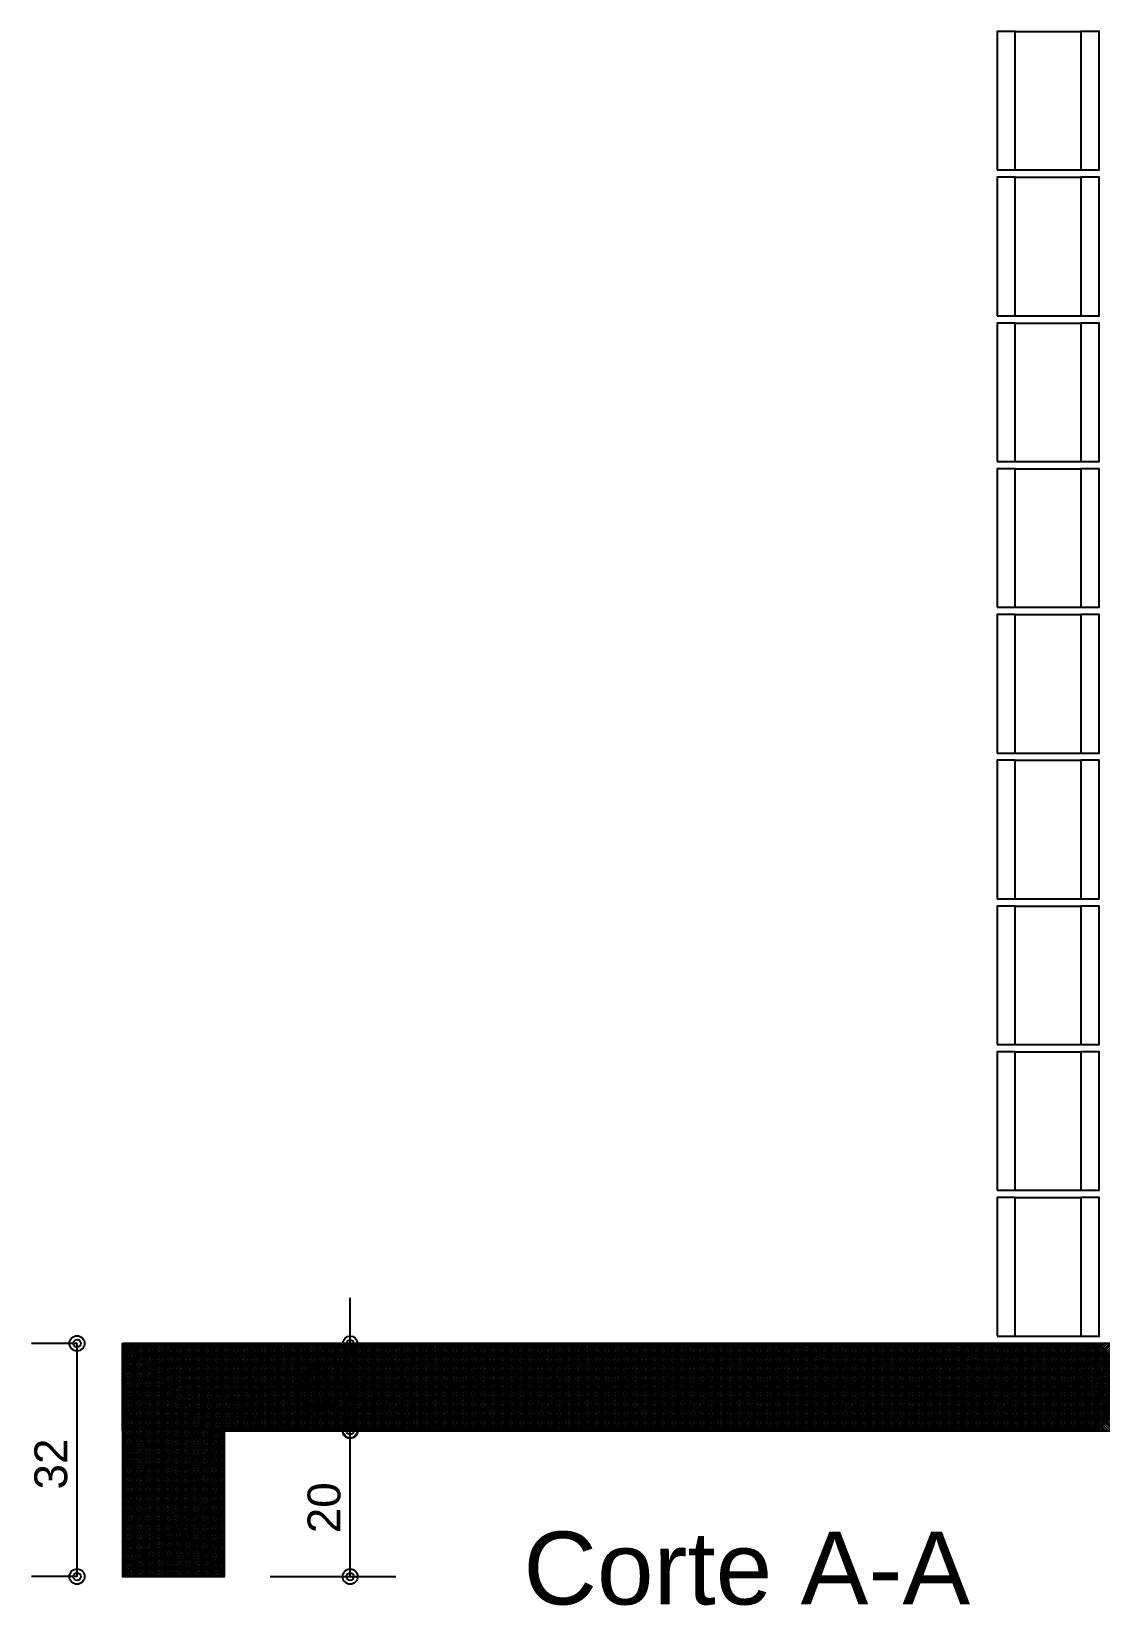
# Model space of a CAD drawing. Extents: x 0 to 119, y 0 to 84.
# Drawn here: x 31.34 to 37.2, y 17.82 to 26.46 of the extents above; entities that cross this region are included whole.
import ezdxf

# ---------------------------------------------------------------- set-up
doc = ezdxf.new("R2010")
doc.units = 0
doc.header["$MEASUREMENT"] = 0
for name, color, linetype in [('10', 252, 'CONTINUOUS'), ('24', 7, 'CONTINUOUS'), ('29', 9, 'CONTINUOUS'), ('32', 250, 'CONTINUOUS'), ('6', 178, 'CONTINUOUS'), ('9', 8, 'CONTINUOUS')]:
    doc.layers.add(name, color=color, linetype=linetype)
doc.styles.add('TQS_ARIAL', font='arial.ttf')

msp = doc.modelspace()

# ---------------------------------------------------------------- linework, layer by layer
at = {"layer": '10', "color": 252, "linetype": 'Continuous'}
for p, q in [((36.741493, 26.457477), (37.101493, 26.457477)), ((36.741493, 25.697477), (37.101493, 25.697477)), ((36.741493, 25.657477), (37.101493, 25.657477)), ((36.741493, 24.897477), (37.101493, 24.897477)), ((36.741493, 24.857477), (37.101493, 24.857477)), ((36.741493, 24.097477), (37.101493, 24.097477)), ((36.741493, 24.057477), (37.101493, 24.057477)), ((36.741493, 23.297477), (37.101493, 23.297477)), ((36.741493, 23.257477), (37.101493, 23.257477)), ((36.741493, 22.497477), (37.101493, 22.497477)), ((36.741493, 22.457477), (37.101493, 22.457477)), ((36.741493, 21.697477), (37.101493, 21.697477)), ((36.741493, 21.657477), (37.101493, 21.657477)), ((36.741493, 20.897477), (37.101493, 20.897477)), ((36.741493, 20.857477), (37.101493, 20.857477)), ((36.741493, 20.097477), (37.101493, 20.097477)), ((36.741493, 20.057477), (37.101493, 20.057477)), ((36.741493, 19.297477), (37.101493, 19.297477))]:
    msp.add_line(p, q, dxfattribs=at)
for points in [[(36.641493, 25.697477), (36.741493, 25.697477), (36.741493, 26.457477), (36.641493, 26.457477), (36.641493, 25.697477)], [(37.101493, 25.697477), (37.201493, 25.697477), (37.201493, 26.457477), (37.101493, 26.457477), (37.101493, 25.697477)], [(36.641493, 24.897477), (36.741493, 24.897477), (36.741493, 25.657477), (36.641493, 25.657477), (36.641493, 24.897477)], [(37.101493, 24.897477), (37.201493, 24.897477), (37.201493, 25.657477), (37.101493, 25.657477), (37.101493, 24.897477)], [(36.641493, 24.097477), (36.741493, 24.097477), (36.741493, 24.857477), (36.641493, 24.857477), (36.641493, 24.097477)], [(37.101493, 24.097477), (37.201493, 24.097477), (37.201493, 24.857477), (37.101493, 24.857477), (37.101493, 24.097477)], [(36.641493, 23.297477), (36.741493, 23.297477), (36.741493, 24.057477), (36.641493, 24.057477), (36.641493, 23.297477)], [(37.101493, 23.297477), (37.201493, 23.297477), (37.201493, 24.057477), (37.101493, 24.057477), (37.101493, 23.297477)], [(36.641493, 22.497477), (36.741493, 22.497477), (36.741493, 23.257477), (36.641493, 23.257477), (36.641493, 22.497477)], [(37.101493, 22.497477), (37.201493, 22.497477), (37.201493, 23.257477), (37.101493, 23.257477), (37.101493, 22.497477)], [(36.641493, 21.697477), (36.741493, 21.697477), (36.741493, 22.457477), (36.641493, 22.457477), (36.641493, 21.697477)], [(37.101493, 21.697477), (37.201493, 21.697477), (37.201493, 22.457477), (37.101493, 22.457477), (37.101493, 21.697477)], [(36.641493, 20.897477), (36.741493, 20.897477), (36.741493, 21.657477), (36.641493, 21.657477), (36.641493, 20.897477)], [(37.101493, 20.897477), (37.201493, 20.897477), (37.201493, 21.657477), (37.101493, 21.657477), (37.101493, 20.897477)], [(36.641493, 20.097477), (36.741493, 20.097477), (36.741493, 20.857477), (36.641493, 20.857477), (36.641493, 20.097477)], [(37.101493, 20.097477), (37.201493, 20.097477), (37.201493, 20.857477), (37.101493, 20.857477), (37.101493, 20.097477)], [(36.641493, 19.297477), (36.741493, 19.297477), (36.741493, 20.057477), (36.641493, 20.057477), (36.641493, 19.297477)], [(37.101493, 19.297477), (37.201493, 19.297477), (37.201493, 20.057477), (37.101493, 20.057477), (37.101493, 19.297477)]]:
    msp.add_lwpolyline(points, dxfattribs=at)
at = {"layer": '29', "color": 9, "linetype": 'Continuous'}
for p, q in [((31.841493, 18.222617), (32.876354, 19.257477)), ((31.841493, 18.236759), (32.862212, 19.257477)), ((31.841493, 18.250901), (32.84807, 19.257477)), ((31.841493, 18.265043), (32.833928, 19.257477)), ((31.841493, 18.279185), (32.819786, 19.257477)), ((31.841493, 18.293327), (32.805643, 19.257477)), ((31.841493, 18.30747), (32.791501, 19.257477)), ((31.841493, 18.321612), (32.777359, 19.257477)), ((31.841493, 18.335754), (32.763217, 19.257477)), ((31.841493, 18.349896), (32.749075, 19.257477)), ((31.841493, 18.364038), (32.734933, 19.257477)), ((31.841493, 18.37818), (32.720791, 19.257477)), ((31.841493, 18.392322), (32.706648, 19.257477)), ((31.841493, 18.406465), (32.692506, 19.257477)), ((31.841493, 18.420607), (32.678364, 19.257477)), ((31.841493, 18.434749), (32.664222, 19.257477)), ((31.841493, 18.448891), (32.65008, 19.257477)), ((31.841493, 18.463033), (32.635938, 19.257477)), ((31.841493, 18.477175), (32.621796, 19.257477)), ((31.841493, 18.491317), (32.607654, 19.257477)), ((31.841493, 18.50546), (32.593511, 19.257477)), ((31.841493, 18.519602), (32.579369, 19.257477)), ((31.841493, 18.533744), (32.565227, 19.257477)), ((31.841493, 18.547886), (32.551085, 19.257477)), ((31.841493, 18.562028), (32.536943, 19.257477)), ((31.841493, 18.57617), (32.522801, 19.257477)), ((31.841493, 18.590312), (32.508659, 19.257477)), ((31.841493, 18.604454), (32.494516, 19.257477)), ((31.841493, 18.618597), (32.480374, 19.257477)), ((31.841493, 18.632739), (32.466232, 19.257477)), ((31.841493, 18.646881), (32.45209, 19.257477)), ((31.841493, 18.661023), (32.437948, 19.257477)), ((31.841493, 18.675165), (32.423806, 19.257477)), ((31.841493, 18.689307), (32.409664, 19.257477)), ((31.841493, 18.703449), (32.395521, 19.257477)), ((31.841493, 18.717592), (32.381379, 19.257477)), ((31.841493, 18.731734), (32.367237, 19.257477)), ((31.841493, 18.745876), (32.353095, 19.257477)), ((31.841493, 18.760018), (32.338953, 19.257477)), ((31.841493, 18.77416), (32.324811, 19.257477)), ((31.841493, 18.788302), (32.310669, 19.257477)), ((31.841493, 18.802444), (32.296527, 19.257477)), ((31.841493, 18.816586), (32.282384, 19.257477)), ((31.841493, 18.830729), (32.268242, 19.257477)), ((31.841493, 18.844871), (32.2541, 19.257477)), ((31.841493, 18.859013), (32.239958, 19.257477)), ((31.841493, 18.873155), (32.225816, 19.257477)), ((31.841493, 18.887297), (32.211674, 19.257477)), ((31.841493, 18.901439), (32.197532, 19.257477)), ((31.841493, 18.915581), (32.183389, 19.257477)), ((31.841493, 18.929724), (32.169247, 19.257477)), ((31.841493, 18.943866), (32.155105, 19.257477)), ((31.841493, 18.958008), (32.140963, 19.257477)), ((31.841493, 18.97215), (32.126821, 19.257477)), ((31.841493, 18.986292), (32.112679, 19.257477)), ((31.841493, 19.000434), (32.098537, 19.257477)), ((31.841493, 19.014576), (32.084395, 19.257477)), ((31.841493, 19.028719), (32.070252, 19.257477)), ((31.841493, 19.042861), (32.05611, 19.257477)), ((31.841493, 19.057003), (32.041968, 19.257477)), ((31.841493, 19.071145), (32.027826, 19.257477)), ((31.841493, 19.085287), (32.013684, 19.257477)), ((31.841493, 19.099429), (31.999542, 19.257477)), ((31.841493, 19.113571), (31.9854, 19.257477)), ((31.841493, 19.127713), (31.971257, 19.257477)), ((31.841493, 19.141856), (31.957115, 19.257477)), ((31.841493, 19.155998), (31.942973, 19.257477)), ((31.841493, 19.17014), (31.928831, 19.257477)), ((31.841493, 19.184282), (31.914689, 19.257477)), ((31.841493, 19.198424), (31.900547, 19.257477)), ((31.841493, 19.212566), (31.886405, 19.257477)), ((31.841493, 19.226708), (31.872262, 19.257477)), ((31.841493, 19.240851), (31.85812, 19.257477)), ((31.841493, 19.254993), (31.843978, 19.257477)), ((31.841493, 19.254043), (32.401493, 18.694043)), ((31.841493, 19.2399), (32.401493, 18.6799)), ((31.841493, 19.225758), (32.401493, 18.665758)), ((31.841493, 19.211616), (32.401493, 18.651616)), ((31.841493, 19.197474), (32.401493, 18.637474)), ((31.841493, 19.183332), (32.401493, 18.623332)), ((31.852201, 19.257477), (32.401493, 18.708185)), ((31.866343, 19.257477), (32.401493, 18.722327)), ((31.880485, 19.257477), (32.401493, 18.736469)), ((31.894627, 19.257477), (32.401493, 18.750611)), ((31.908769, 19.257477), (32.401493, 18.764753)), ((31.922911, 19.257477), (32.402911, 18.777477)), ((31.937053, 19.257477), (32.417053, 18.777477)), ((31.951196, 19.257477), (32.431196, 18.777477)), ((31.965338, 19.257477), (32.445338, 18.777477)), ((31.97948, 19.257477), (32.45948, 18.777477)), ((31.993622, 19.257477), (32.473622, 18.777477)), ((32.007764, 19.257477), (32.487764, 18.777477)), ((32.021906, 19.257477), (32.501906, 18.777477)), ((32.036048, 19.257477), (32.516048, 18.777477)), ((32.050191, 19.257477), (32.530191, 18.777477)), ((32.064333, 19.257477), (32.544333, 18.777477)), ((32.078475, 19.257477), (32.558475, 18.777477)), ((32.092617, 19.257477), (32.572617, 18.777477)), ((32.106759, 19.257477), (32.586759, 18.777477)), ((32.120901, 19.257477), (32.600901, 18.777477)), ((32.135043, 19.257477), (32.615043, 18.777477)), ((32.149185, 19.257477), (32.629185, 18.777477)), ((32.163328, 19.257477), (32.643328, 18.777477)), ((32.17747, 19.257477), (32.65747, 18.777477)), ((32.191612, 19.257477), (32.671612, 18.777477)), ((32.205754, 19.257477), (32.685754, 18.777477)), ((32.219896, 19.257477), (32.699896, 18.777477)), ((32.234038, 19.257477), (32.714038, 18.777477)), ((32.24818, 19.257477), (32.72818, 18.777477)), ((32.262323, 19.257477), (32.742323, 18.777477)), ((32.276465, 19.257477), (32.756465, 18.777477)), ((32.290607, 19.257477), (32.770607, 18.777477)), ((32.304749, 19.257477), (32.784749, 18.777477)), ((32.318891, 19.257477), (32.798891, 18.777477)), ((32.333033, 19.257477), (32.813033, 18.777477)), ((32.347175, 19.257477), (32.827175, 18.777477)), ((32.361318, 19.257477), (32.841318, 18.777477)), ((32.37546, 19.257477), (32.85546, 18.777477)), ((32.389602, 19.257477), (32.869602, 18.777477)), ((32.403744, 19.257477), (32.883744, 18.777477)), ((32.410496, 18.777477), (32.890496, 19.257477)), ((32.417886, 19.257477), (32.897886, 18.777477)), ((32.424638, 18.777477), (32.904638, 19.257477)), ((32.432028, 19.257477), (32.912028, 18.777477)), ((32.438781, 18.777477), (32.918781, 19.257477)), ((32.44617, 19.257477), (32.92617, 18.777477)), ((32.452923, 18.777477), (32.932923, 19.257477)), ((32.460312, 19.257477), (32.940312, 18.777477)), ((32.467065, 18.777477), (32.947065, 19.257477)), ((32.474455, 19.257477), (32.954455, 18.777477)), ((32.481207, 18.777477), (32.961207, 19.257477)), ((32.488597, 19.257477), (32.968597, 18.777477)), ((32.495349, 18.777477), (32.975349, 19.257477)), ((32.502739, 19.257477), (32.982739, 18.777477)), ((32.509491, 18.777477), (32.989491, 19.257477)), ((32.516881, 19.257477), (32.996881, 18.777477)), ((32.523633, 18.777477), (33.003633, 19.257477)), ((32.531023, 19.257477), (33.011023, 18.777477)), ((32.537775, 18.777477), (33.017775, 19.257477)), ((32.545165, 19.257477), (33.025165, 18.777477)), ((32.551918, 18.777477), (33.031918, 19.257477)), ((32.559307, 19.257477), (33.039307, 18.777477)), ((32.56606, 18.777477), (33.04606, 19.257477)), ((32.57345, 19.257477), (33.05345, 18.777477)), ((32.580202, 18.777477), (33.060202, 19.257477)), ((32.587592, 19.257477), (33.067592, 18.777477)), ((32.594344, 18.777477), (33.074344, 19.257477)), ((32.601734, 19.257477), (33.081734, 18.777477)), ((32.608486, 18.777477), (33.088486, 19.257477)), ((32.615876, 19.257477), (33.095876, 18.777477)), ((32.622628, 18.777477), (33.102628, 19.257477)), ((32.630018, 19.257477), (33.110018, 18.777477)), ((32.63677, 18.777477), (33.11677, 19.257477)), ((32.64416, 19.257477), (33.12416, 18.777477)), ((32.650913, 18.777477), (33.130913, 19.257477)), ((32.658302, 19.257477), (33.138302, 18.777477)), ((32.665055, 18.777477), (33.145055, 19.257477)), ((32.672445, 19.257477), (33.152445, 18.777477)), ((32.679197, 18.777477), (33.159197, 19.257477)), ((32.686587, 19.257477), (33.166587, 18.777477)), ((32.693339, 18.777477), (33.173339, 19.257477)), ((32.700729, 19.257477), (33.180729, 18.777477)), ((32.707481, 18.777477), (33.187481, 19.257477)), ((32.714871, 19.257477), (33.194871, 18.777477)), ((32.721623, 18.777477), (33.201623, 19.257477)), ((32.729013, 19.257477), (33.209013, 18.777477)), ((32.735765, 18.777477), (33.215765, 19.257477)), ((32.743155, 19.257477), (33.223155, 18.777477)), ((32.749907, 18.777477), (33.229907, 19.257477)), ((32.757297, 19.257477), (33.237297, 18.777477)), ((32.76405, 18.777477), (33.24405, 19.257477)), ((32.771439, 19.257477), (33.251439, 18.777477)), ((32.778192, 18.777477), (33.258192, 19.257477)), ((32.785582, 19.257477), (33.265582, 18.777477)), ((32.792334, 18.777477), (33.272334, 19.257477)), ((32.799724, 19.257477), (33.279724, 18.777477)), ((32.806476, 18.777477), (33.286476, 19.257477)), ((32.813866, 19.257477), (33.293866, 18.777477)), ((32.820618, 18.777477), (33.300618, 19.257477)), ((32.828008, 19.257477), (33.308008, 18.777477)), ((32.83476, 18.777477), (33.31476, 19.257477)), ((32.84215, 19.257477), (33.32215, 18.777477)), ((32.848902, 18.777477), (33.328902, 19.257477)), ((32.856292, 19.257477), (33.336292, 18.777477)), ((32.863045, 18.777477), (33.343045, 19.257477)), ((32.870434, 19.257477), (33.350434, 18.777477)), ((32.877187, 18.777477), (33.357187, 19.257477)), ((32.884577, 19.257477), (33.364577, 18.777477)), ((32.891329, 18.777477), (33.371329, 19.257477)), ((32.898719, 19.257477), (33.378719, 18.777477)), ((32.905471, 18.777477), (33.385471, 19.257477)), ((32.912861, 19.257477), (33.392861, 18.777477)), ((32.919613, 18.777477), (33.399613, 19.257477)), ((32.927003, 19.257477), (33.407003, 18.777477)), ((32.933755, 18.777477), (33.413755, 19.257477)), ((32.941145, 19.257477), (33.421145, 18.777477)), ((32.947897, 18.777477), (33.427897, 19.257477)), ((32.955287, 19.257477), (33.435287, 18.777477)), ((32.96204, 18.777477), (33.44204, 19.257477)), ((32.969429, 19.257477), (33.449429, 18.777477)), ((32.976182, 18.777477), (33.456182, 19.257477)), ((32.983571, 19.257477), (33.463571, 18.777477)), ((32.990324, 18.777477), (33.470324, 19.257477)), ((32.997714, 19.257477), (33.477714, 18.777477)), ((33.004466, 18.777477), (33.484466, 19.257477)), ((33.011856, 19.257477), (33.491856, 18.777477)), ((33.018608, 18.777477), (33.498608, 19.257477)), ((33.025998, 19.257477), (33.505998, 18.777477)), ((33.03275, 18.777477), (33.51275, 19.257477)), ((33.04014, 19.257477), (33.52014, 18.777477)), ((33.046892, 18.777477), (33.526892, 19.257477)), ((33.054282, 19.257477), (33.534282, 18.777477)), ((33.061034, 18.777477), (33.541034, 19.257477)), ((33.068424, 19.257477), (33.548424, 18.777477)), ((33.075177, 18.777477), (33.555177, 19.257477)), ((33.082566, 19.257477), (33.562566, 18.777477)), ((33.089319, 18.777477), (33.569319, 19.257477)), ((33.096709, 19.257477), (33.576709, 18.777477)), ((33.103461, 18.777477), (33.583461, 19.257477)), ((33.110851, 19.257477), (33.590851, 18.777477)), ((33.117603, 18.777477), (33.597603, 19.257477)), ((33.124993, 19.257477), (33.604993, 18.777477)), ((33.131745, 18.777477), (33.611745, 19.257477)), ((33.139135, 19.257477), (33.619135, 18.777477)), ((33.145887, 18.777477), (33.625887, 19.257477)), ((33.153277, 19.257477), (33.633277, 18.777477)), ((33.160029, 18.777477), (33.640029, 19.257477)), ((33.167419, 19.257477), (33.647419, 18.777477)), ((33.174172, 18.777477), (33.654172, 19.257477)), ((33.181561, 19.257477), (33.661561, 18.777477)), ((33.188314, 18.777477), (33.668314, 19.257477)), ((33.195704, 19.257477), (33.675704, 18.777477)), ((33.202456, 18.777477), (33.682456, 19.257477)), ((33.209846, 19.257477), (33.689846, 18.777477)), ((33.216598, 18.777477), (33.696598, 19.257477)), ((33.223988, 19.257477), (33.703988, 18.777477)), ((33.23074, 18.777477), (33.71074, 19.257477)), ((33.23813, 19.257477), (33.71813, 18.777477)), ((33.244882, 18.777477), (33.724882, 19.257477)), ((33.252272, 19.257477), (33.732272, 18.777477)), ((33.259024, 18.777477), (33.739024, 19.257477)), ((33.266414, 19.257477), (33.746414, 18.777477)), ((33.273167, 18.777477), (33.753167, 19.257477)), ((33.280556, 19.257477), (33.760556, 18.777477)), ((33.287309, 18.777477), (33.767309, 19.257477)), ((33.294698, 19.257477), (33.774698, 18.777477)), ((33.301451, 18.777477), (33.781451, 19.257477)), ((33.308841, 19.257477), (33.788841, 18.777477)), ((33.315593, 18.777477), (33.795593, 19.257477)), ((33.322983, 19.257477), (33.802983, 18.777477)), ((33.329735, 18.777477), (33.809735, 19.257477)), ((33.337125, 19.257477), (33.817125, 18.777477)), ((33.343877, 18.777477), (33.823877, 19.257477)), ((33.351267, 19.257477), (33.831267, 18.777477)), ((33.358019, 18.777477), (33.838019, 19.257477)), ((33.365409, 19.257477), (33.845409, 18.777477)), ((33.372161, 18.777477), (33.852161, 19.257477)), ((33.379551, 19.257477), (33.859551, 18.777477)), ((33.386304, 18.777477), (33.866304, 19.257477)), ((33.393693, 19.257477), (33.873693, 18.777477)), ((33.400446, 18.777477), (33.880446, 19.257477)), ((33.407836, 19.257477), (33.887836, 18.777477)), ((33.414588, 18.777477), (33.894588, 19.257477)), ((33.421978, 19.257477), (33.901978, 18.777477)), ((33.42873, 18.777477), (33.90873, 19.257477)), ((33.43612, 19.257477), (33.91612, 18.777477)), ((33.442872, 18.777477), (33.922872, 19.257477)), ((33.450262, 19.257477), (33.930262, 18.777477)), ((33.457014, 18.777477), (33.937014, 19.257477)), ((33.464404, 19.257477), (33.944404, 18.777477)), ((33.471156, 18.777477), (33.951156, 19.257477)), ((33.478546, 19.257477), (33.958546, 18.777477)), ((33.485299, 18.777477), (33.965299, 19.257477)), ((33.492688, 19.257477), (33.972688, 18.777477)), ((33.499441, 18.777477), (33.979441, 19.257477)), ((33.506831, 19.257477), (33.986831, 18.777477)), ((33.513583, 18.777477), (33.993583, 19.257477)), ((33.520973, 19.257477), (34.000973, 18.777477)), ((33.527725, 18.777477), (34.007725, 19.257477)), ((33.535115, 19.257477), (34.015115, 18.777477)), ((33.541867, 18.777477), (34.021867, 19.257477)), ((33.549257, 19.257477), (34.029257, 18.777477)), ((33.556009, 18.777477), (34.036009, 19.257477)), ((33.563399, 19.257477), (34.043399, 18.777477)), ((33.570151, 18.777477), (34.050151, 19.257477)), ((33.577541, 19.257477), (34.057541, 18.777477)), ((33.584293, 18.777477), (34.064293, 19.257477)), ((33.591683, 19.257477), (34.071683, 18.777477)), ((33.598436, 18.777477), (34.078436, 19.257477)), ((33.605825, 19.257477), (34.085825, 18.777477)), ((33.612578, 18.777477), (34.092578, 19.257477)), ((33.619968, 19.257477), (34.099968, 18.777477)), ((33.62672, 18.777477), (34.10672, 19.257477)), ((33.63411, 19.257477), (34.11411, 18.777477)), ((33.640862, 18.777477), (34.120862, 19.257477)), ((33.648252, 19.257477), (34.128252, 18.777477)), ((33.655004, 18.777477), (34.135004, 19.257477)), ((33.662394, 19.257477), (34.142394, 18.777477)), ((33.669146, 18.777477), (34.149146, 19.257477)), ((33.676536, 19.257477), (34.156536, 18.777477)), ((33.683288, 18.777477), (34.163288, 19.257477)), ((33.690678, 19.257477), (34.170678, 18.777477)), ((33.697431, 18.777477), (34.177431, 19.257477)), ((33.70482, 19.257477), (34.18482, 18.777477)), ((33.711573, 18.777477), (34.191573, 19.257477)), ((33.718963, 19.257477), (34.198963, 18.777477)), ((33.725715, 18.777477), (34.205715, 19.257477)), ((33.733105, 19.257477), (34.213105, 18.777477)), ((33.739857, 18.777477), (34.219857, 19.257477)), ((33.747247, 19.257477), (34.227247, 18.777477)), ((33.753999, 18.777477), (34.233999, 19.257477)), ((33.761389, 19.257477), (34.241389, 18.777477)), ((33.768141, 18.777477), (34.248141, 19.257477)), ((33.775531, 19.257477), (34.255531, 18.777477)), ((33.782283, 18.777477), (34.262283, 19.257477)), ((33.789673, 19.257477), (34.269673, 18.777477)), ((33.796426, 18.777477), (34.276426, 19.257477)), ((33.803815, 19.257477), (34.283815, 18.777477)), ((33.810568, 18.777477), (34.290568, 19.257477)), ((33.817958, 19.257477), (34.297958, 18.777477)), ((33.82471, 18.777477), (34.30471, 19.257477)), ((33.8321, 19.257477), (34.3121, 18.777477)), ((33.838852, 18.777477), (34.318852, 19.257477)), ((33.846242, 19.257477), (34.326242, 18.777477)), ((33.852994, 18.777477), (34.332994, 19.257477)), ((33.860384, 19.257477), (34.340384, 18.777477)), ((33.867136, 18.777477), (34.347136, 19.257477)), ((33.874526, 19.257477), (34.354526, 18.777477)), ((33.881278, 18.777477), (34.361278, 19.257477)), ((33.888668, 19.257477), (34.368668, 18.777477)), ((33.89542, 18.777477), (34.37542, 19.257477)), ((33.90281, 19.257477), (34.38281, 18.777477)), ((33.909563, 18.777477), (34.389563, 19.257477)), ((33.916952, 19.257477), (34.396952, 18.777477)), ((33.923705, 18.777477), (34.403705, 19.257477)), ((33.931095, 19.257477), (34.411095, 18.777477)), ((33.937847, 18.777477), (34.417847, 19.257477)), ((33.945237, 19.257477), (34.425237, 18.777477)), ((33.951989, 18.777477), (34.431989, 19.257477)), ((33.959379, 19.257477), (34.439379, 18.777477)), ((33.966131, 18.777477), (34.446131, 19.257477)), ((33.973521, 19.257477), (34.453521, 18.777477)), ((33.980273, 18.777477), (34.460273, 19.257477)), ((33.987663, 19.257477), (34.467663, 18.777477)), ((33.994415, 18.777477), (34.474415, 19.257477)), ((34.001805, 19.257477), (34.481805, 18.777477)), ((34.008558, 18.777477), (34.488558, 19.257477)), ((34.015947, 19.257477), (34.495947, 18.777477)), ((34.0227, 18.777477), (34.5027, 19.257477)), ((34.03009, 19.257477), (34.51009, 18.777477)), ((34.036842, 18.777477), (34.516842, 19.257477)), ((34.044232, 19.257477), (34.524232, 18.777477)), ((34.050984, 18.777477), (34.530984, 19.257477)), ((34.058374, 19.257477), (34.538374, 18.777477)), ((34.065126, 18.777477), (34.545126, 19.257477)), ((34.072516, 19.257477), (34.552516, 18.777477)), ((34.079268, 18.777477), (34.559268, 19.257477)), ((34.086658, 19.257477), (34.566658, 18.777477)), ((34.09341, 18.777477), (34.57341, 19.257477)), ((34.1008, 19.257477), (34.5808, 18.777477)), ((34.107553, 18.777477), (34.587553, 19.257477)), ((34.114942, 19.257477), (34.594942, 18.777477)), ((34.121695, 18.777477), (34.601695, 19.257477)), ((34.129084, 19.257477), (34.609084, 18.777477)), ((34.135837, 18.777477), (34.615837, 19.257477)), ((34.143227, 19.257477), (34.623227, 18.777477)), ((34.149979, 18.777477), (34.629979, 19.257477)), ((34.157369, 19.257477), (34.637369, 18.777477)), ((34.164121, 18.777477), (34.644121, 19.257477)), ((34.171511, 19.257477), (34.651511, 18.777477)), ((34.178263, 18.777477), (34.658263, 19.257477)), ((34.185653, 19.257477), (34.665653, 18.777477)), ((34.192405, 18.777477), (34.672405, 19.257477)), ((34.199795, 19.257477), (34.679795, 18.777477)), ((34.206547, 18.777477), (34.686547, 19.257477)), ((34.213937, 19.257477), (34.693937, 18.777477)), ((34.22069, 18.777477), (34.70069, 19.257477)), ((34.228079, 19.257477), (34.708079, 18.777477)), ((34.234832, 18.777477), (34.714832, 19.257477)), ((34.242222, 19.257477), (34.722222, 18.777477)), ((34.248974, 18.777477), (34.728974, 19.257477)), ((34.256364, 19.257477), (34.736364, 18.777477)), ((34.263116, 18.777477), (34.743116, 19.257477)), ((34.270506, 19.257477), (34.750506, 18.777477)), ((34.277258, 18.777477), (34.757258, 19.257477)), ((34.284648, 19.257477), (34.764648, 18.777477)), ((34.2914, 18.777477), (34.7714, 19.257477)), ((34.29879, 19.257477), (34.77879, 18.777477)), ((34.305542, 18.777477), (34.785542, 19.257477)), ((34.312932, 19.257477), (34.792932, 18.777477)), ((34.319685, 18.777477), (34.799685, 19.257477)), ((34.327074, 19.257477), (34.807074, 18.777477)), ((34.333827, 18.777477), (34.813827, 19.257477)), ((34.341217, 19.257477), (34.821217, 18.777477)), ((34.347969, 18.777477), (34.827969, 19.257477)), ((34.355359, 19.257477), (34.835359, 18.777477)), ((34.362111, 18.777477), (34.842111, 19.257477)), ((34.369501, 19.257477), (34.849501, 18.777477)), ((34.376253, 18.777477), (34.856253, 19.257477)), ((34.383643, 19.257477), (34.863643, 18.777477)), ((34.390395, 18.777477), (34.870395, 19.257477)), ((34.397785, 19.257477), (34.877785, 18.777477)), ((34.404537, 18.777477), (34.884537, 19.257477)), ((34.411927, 19.257477), (34.891927, 18.777477)), ((34.418679, 18.777477), (34.898679, 19.257477)), ((34.426069, 19.257477), (34.906069, 18.777477)), ((34.432822, 18.777477), (34.912822, 19.257477)), ((34.440211, 19.257477), (34.920211, 18.777477)), ((34.446964, 18.777477), (34.926964, 19.257477)), ((34.454354, 19.257477), (34.934354, 18.777477)), ((34.461106, 18.777477), (34.941106, 19.257477)), ((34.468496, 19.257477), (34.948496, 18.777477)), ((34.475248, 18.777477), (34.955248, 19.257477)), ((34.482638, 19.257477), (34.962638, 18.777477)), ((34.48939, 18.777477), (34.96939, 19.257477)), ((34.49678, 19.257477), (34.97678, 18.777477)), ((34.503532, 18.777477), (34.983532, 19.257477)), ((34.510922, 19.257477), (34.990922, 18.777477)), ((34.517674, 18.777477), (34.997674, 19.257477)), ((34.525064, 19.257477), (35.005064, 18.777477)), ((34.531817, 18.777477), (35.011817, 19.257477)), ((34.539206, 19.257477), (35.019206, 18.777477)), ((34.545959, 18.777477), (35.025959, 19.257477)), ((34.553349, 19.257477), (35.033349, 18.777477)), ((34.560101, 18.777477), (35.040101, 19.257477)), ((34.567491, 19.257477), (35.047491, 18.777477)), ((34.574243, 18.777477), (35.054243, 19.257477)), ((34.581633, 19.257477), (35.061633, 18.777477)), ((34.588385, 18.777477), (35.068385, 19.257477)), ((34.595775, 19.257477), (35.075775, 18.777477)), ((34.602527, 18.777477), (35.082527, 19.257477)), ((34.609917, 19.257477), (35.089917, 18.777477)), ((34.616669, 18.777477), (35.096669, 19.257477)), ((34.624059, 19.257477), (35.104059, 18.777477)), ((34.630812, 18.777477), (35.110812, 19.257477)), ((34.638201, 19.257477), (35.118201, 18.777477)), ((34.644954, 18.777477), (35.124954, 19.257477)), ((34.652344, 19.257477), (35.132344, 18.777477)), ((34.659096, 18.777477), (35.139096, 19.257477)), ((34.666486, 19.257477), (35.146486, 18.777477)), ((34.673238, 18.777477), (35.153238, 19.257477)), ((34.680628, 19.257477), (35.160628, 18.777477)), ((34.68738, 18.777477), (35.16738, 19.257477)), ((34.69477, 19.257477), (35.17477, 18.777477)), ((34.701522, 18.777477), (35.181522, 19.257477)), ((34.708912, 19.257477), (35.188912, 18.777477)), ((34.715664, 18.777477), (35.195664, 19.257477)), ((34.723054, 19.257477), (35.203054, 18.777477)), ((34.729806, 18.777477), (35.209806, 19.257477)), ((34.737196, 19.257477), (35.217196, 18.777477)), ((34.743949, 18.777477), (35.223949, 19.257477)), ((34.751338, 19.257477), (35.231338, 18.777477)), ((34.758091, 18.777477), (35.238091, 19.257477)), ((34.765481, 19.257477), (35.245481, 18.777477)), ((34.772233, 18.777477), (35.252233, 19.257477)), ((34.779623, 19.257477), (35.259623, 18.777477)), ((34.786375, 18.777477), (35.266375, 19.257477)), ((34.793765, 19.257477), (35.273765, 18.777477)), ((34.800517, 18.777477), (35.280517, 19.257477)), ((34.807907, 19.257477), (35.287907, 18.777477)), ((34.814659, 18.777477), (35.294659, 19.257477)), ((34.822049, 19.257477), (35.302049, 18.777477)), ((34.828801, 18.777477), (35.308801, 19.257477)), ((34.836191, 19.257477), (35.316191, 18.777477)), ((34.842944, 18.777477), (35.322944, 19.257477)), ((34.850333, 19.257477), (35.330333, 18.777477)), ((34.857086, 18.777477), (35.337086, 19.257477)), ((34.864476, 19.257477), (35.344476, 18.777477)), ((34.871228, 18.777477), (35.351228, 19.257477)), ((34.878618, 19.257477), (35.358618, 18.777477)), ((34.88537, 18.777477), (35.36537, 19.257477)), ((34.89276, 19.257477), (35.37276, 18.777477)), ((34.899512, 18.777477), (35.379512, 19.257477)), ((34.906902, 19.257477), (35.386902, 18.777477)), ((34.913654, 18.777477), (35.393654, 19.257477)), ((34.921044, 19.257477), (35.401044, 18.777477)), ((34.927796, 18.777477), (35.407796, 19.257477)), ((34.935186, 19.257477), (35.415186, 18.777477)), ((34.941939, 18.777477), (35.421939, 19.257477)), ((34.949328, 19.257477), (35.429328, 18.777477)), ((34.956081, 18.777477), (35.436081, 19.257477)), ((34.96347, 19.257477), (35.44347, 18.777477)), ((34.970223, 18.777477), (35.450223, 19.257477)), ((34.977613, 19.257477), (35.457613, 18.777477)), ((34.984365, 18.777477), (35.464365, 19.257477)), ((34.991755, 19.257477), (35.471755, 18.777477)), ((34.998507, 18.777477), (35.478507, 19.257477)), ((35.005897, 19.257477), (35.485897, 18.777477)), ((35.012649, 18.777477), (35.492649, 19.257477)), ((35.020039, 19.257477), (35.500039, 18.777477)), ((35.026791, 18.777477), (35.506791, 19.257477)), ((35.034181, 19.257477), (35.514181, 18.777477)), ((35.040933, 18.777477), (35.520933, 19.257477)), ((35.048323, 19.257477), (35.528323, 18.777477)), ((35.055076, 18.777477), (35.535076, 19.257477)), ((35.062465, 19.257477), (35.542465, 18.777477)), ((35.069218, 18.777477), (35.549218, 19.257477)), ((35.076608, 19.257477), (35.556608, 18.777477)), ((35.08336, 18.777477), (35.56336, 19.257477)), ((35.09075, 19.257477), (35.57075, 18.777477)), ((35.097502, 18.777477), (35.577502, 19.257477)), ((35.104892, 19.257477), (35.584892, 18.777477)), ((35.111644, 18.777477), (35.591644, 19.257477)), ((35.119034, 19.257477), (35.599034, 18.777477)), ((35.125786, 18.777477), (35.605786, 19.257477)), ((35.133176, 19.257477), (35.613176, 18.777477)), ((35.139928, 18.777477), (35.619928, 19.257477)), ((35.147318, 19.257477), (35.627318, 18.777477)), ((35.154071, 18.777477), (35.634071, 19.257477)), ((35.16146, 19.257477), (35.64146, 18.777477)), ((35.168213, 18.777477), (35.648213, 19.257477)), ((35.175603, 19.257477), (35.655603, 18.777477)), ((35.182355, 18.777477), (35.662355, 19.257477)), ((35.189745, 19.257477), (35.669745, 18.777477)), ((35.196497, 18.777477), (35.676497, 19.257477)), ((35.203887, 19.257477), (35.683887, 18.777477)), ((35.210639, 18.777477), (35.690639, 19.257477)), ((35.218029, 19.257477), (35.698029, 18.777477)), ((35.224781, 18.777477), (35.704781, 19.257477)), ((35.232171, 19.257477), (35.712171, 18.777477)), ((35.238923, 18.777477), (35.718923, 19.257477)), ((35.246313, 19.257477), (35.726313, 18.777477)), ((35.253065, 18.777477), (35.733065, 19.257477)), ((35.260455, 19.257477), (35.740455, 18.777477)), ((35.267208, 18.777477), (35.747208, 19.257477)), ((35.274597, 19.257477), (35.754597, 18.777477)), ((35.28135, 18.777477), (35.76135, 19.257477)), ((35.28874, 19.257477), (35.76874, 18.777477)), ((35.295492, 18.777477), (35.775492, 19.257477)), ((35.302882, 19.257477), (35.782882, 18.777477)), ((35.309634, 18.777477), (35.789634, 19.257477)), ((35.317024, 19.257477), (35.797024, 18.777477)), ((35.323776, 18.777477), (35.803776, 19.257477)), ((35.331166, 19.257477), (35.811166, 18.777477)), ((35.337918, 18.777477), (35.817918, 19.257477)), ((35.345308, 19.257477), (35.825308, 18.777477)), ((35.35206, 18.777477), (35.83206, 19.257477)), ((35.35945, 19.257477), (35.83945, 18.777477)), ((35.366203, 18.777477), (35.846203, 19.257477)), ((35.373592, 19.257477), (35.853592, 18.777477)), ((35.380345, 18.777477), (35.860345, 19.257477)), ((35.387735, 19.257477), (35.867735, 18.777477)), ((35.394487, 18.777477), (35.874487, 19.257477)), ((35.401877, 19.257477), (35.881877, 18.777477)), ((35.408629, 18.777477), (35.888629, 19.257477)), ((35.416019, 19.257477), (35.896019, 18.777477)), ((35.422771, 18.777477), (35.902771, 19.257477)), ((35.430161, 19.257477), (35.910161, 18.777477)), ((35.436913, 18.777477), (35.916913, 19.257477)), ((35.444303, 19.257477), (35.924303, 18.777477)), ((35.451055, 18.777477), (35.931055, 19.257477)), ((35.458445, 19.257477), (35.938445, 18.777477)), ((35.465198, 18.777477), (35.945198, 19.257477)), ((35.472587, 19.257477), (35.952587, 18.777477)), ((35.47934, 18.777477), (35.95934, 19.257477)), ((35.48673, 19.257477), (35.96673, 18.777477)), ((35.493482, 18.777477), (35.973482, 19.257477)), ((35.500872, 19.257477), (35.980872, 18.777477)), ((35.507624, 18.777477), (35.987624, 19.257477)), ((35.515014, 19.257477), (35.995014, 18.777477)), ((35.521766, 18.777477), (36.001766, 19.257477)), ((35.529156, 19.257477), (36.009156, 18.777477)), ((35.535908, 18.777477), (36.015908, 19.257477)), ((35.543298, 19.257477), (36.023298, 18.777477)), ((35.55005, 18.777477), (36.03005, 19.257477)), ((35.55744, 19.257477), (36.03744, 18.777477)), ((35.564192, 18.777477), (36.044192, 19.257477)), ((35.571582, 19.257477), (36.051582, 18.777477)), ((35.578335, 18.777477), (36.058335, 19.257477)), ((35.585724, 19.257477), (36.065724, 18.777477)), ((35.592477, 18.777477), (36.072477, 19.257477)), ((35.599867, 19.257477), (36.079867, 18.777477)), ((35.606619, 18.777477), (36.086619, 19.257477)), ((35.614009, 19.257477), (36.094009, 18.777477)), ((35.620761, 18.777477), (36.100761, 19.257477)), ((35.628151, 19.257477), (36.108151, 18.777477)), ((35.634903, 18.777477), (36.114903, 19.257477)), ((35.642293, 19.257477), (36.122293, 18.777477)), ((35.649045, 18.777477), (36.129045, 19.257477)), ((35.656435, 19.257477), (36.136435, 18.777477)), ((35.663187, 18.777477), (36.143187, 19.257477)), ((35.670577, 19.257477), (36.150577, 18.777477)), ((35.67733, 18.777477), (36.15733, 19.257477)), ((35.684719, 19.257477), (36.164719, 18.777477)), ((35.691472, 18.777477), (36.171472, 19.257477)), ((35.698862, 19.257477), (36.178862, 18.777477)), ((35.705614, 18.777477), (36.185614, 19.257477)), ((35.713004, 19.257477), (36.193004, 18.777477)), ((35.719756, 18.777477), (36.199756, 19.257477)), ((35.727146, 19.257477), (36.207146, 18.777477)), ((35.733898, 18.777477), (36.213898, 19.257477)), ((35.741288, 19.257477), (36.221288, 18.777477)), ((35.74804, 18.777477), (36.22804, 19.257477)), ((35.75543, 19.257477), (36.23543, 18.777477)), ((35.762182, 18.777477), (36.242182, 19.257477)), ((35.769572, 19.257477), (36.249572, 18.777477)), ((35.776325, 18.777477), (36.256325, 19.257477)), ((35.783714, 19.257477), (36.263714, 18.777477)), ((35.790467, 18.777477), (36.270467, 19.257477)), ((35.797856, 19.257477), (36.277856, 18.777477)), ((35.804609, 18.777477), (36.284609, 19.257477)), ((35.811999, 19.257477), (36.291999, 18.777477)), ((35.818751, 18.777477), (36.298751, 19.257477)), ((35.826141, 19.257477), (36.306141, 18.777477)), ((35.832893, 18.777477), (36.312893, 19.257477)), ((35.840283, 19.257477), (36.320283, 18.777477)), ((35.847035, 18.777477), (36.327035, 19.257477)), ((35.854425, 19.257477), (36.334425, 18.777477)), ((35.861177, 18.777477), (36.341177, 19.257477)), ((35.868567, 19.257477), (36.348567, 18.777477)), ((35.875319, 18.777477), (36.355319, 19.257477)), ((35.882709, 19.257477), (36.362709, 18.777477)), ((35.889462, 18.777477), (36.369462, 19.257477)), ((35.896851, 19.257477), (36.376851, 18.777477)), ((35.903604, 18.777477), (36.383604, 19.257477)), ((35.910994, 19.257477), (36.390994, 18.777477)), ((35.917746, 18.777477), (36.397746, 19.257477)), ((35.925136, 19.257477), (36.405136, 18.777477)), ((35.931888, 18.777477), (36.411888, 19.257477)), ((35.939278, 19.257477), (36.419278, 18.777477)), ((35.94603, 18.777477), (36.42603, 19.257477)), ((35.95342, 19.257477), (36.43342, 18.777477)), ((35.960172, 18.777477), (36.440172, 19.257477)), ((35.967562, 19.257477), (36.447562, 18.777477)), ((35.974314, 18.777477), (36.454314, 19.257477)), ((35.981704, 19.257477), (36.461704, 18.777477)), ((35.988457, 18.777477), (36.468457, 19.257477)), ((35.995846, 19.257477), (36.475846, 18.777477)), ((36.002599, 18.777477), (36.482599, 19.257477)), ((36.009989, 19.257477), (36.489989, 18.777477)), ((36.016741, 18.777477), (36.496741, 19.257477)), ((36.024131, 19.257477), (36.504131, 18.777477)), ((36.030883, 18.777477), (36.510883, 19.257477)), ((36.038273, 19.257477), (36.518273, 18.777477)), ((36.045025, 18.777477), (36.525025, 19.257477)), ((36.052415, 19.257477), (36.532415, 18.777477)), ((36.059167, 18.777477), (36.539167, 19.257477)), ((36.066557, 19.257477), (36.546557, 18.777477)), ((36.073309, 18.777477), (36.553309, 19.257477)), ((36.080699, 19.257477), (36.560699, 18.777477)), ((36.087451, 18.777477), (36.567451, 19.257477)), ((36.094841, 19.257477), (36.574841, 18.777477)), ((36.101594, 18.777477), (36.581594, 19.257477)), ((36.108983, 19.257477), (36.588983, 18.777477)), ((36.115736, 18.777477), (36.595736, 19.257477)), ((36.123126, 19.257477), (36.603126, 18.777477)), ((36.129878, 18.777477), (36.609878, 19.257477)), ((36.137268, 19.257477), (36.617268, 18.777477)), ((36.14402, 18.777477), (36.62402, 19.257477)), ((36.15141, 19.257477), (36.63141, 18.777477)), ((36.158162, 18.777477), (36.638162, 19.257477)), ((36.165552, 19.257477), (36.645552, 18.777477)), ((36.172304, 18.777477), (36.652304, 19.257477)), ((36.179694, 19.257477), (36.659694, 18.777477)), ((36.186446, 18.777477), (36.666446, 19.257477)), ((36.193836, 19.257477), (36.673836, 18.777477)), ((36.200589, 18.777477), (36.680589, 19.257477)), ((36.207978, 19.257477), (36.687978, 18.777477)), ((36.214731, 18.777477), (36.694731, 19.257477)), ((36.222121, 19.257477), (36.702121, 18.777477)), ((36.228873, 18.777477), (36.708873, 19.257477)), ((36.236263, 19.257477), (36.716263, 18.777477)), ((36.243015, 18.777477), (36.723015, 19.257477)), ((36.250405, 19.257477), (36.730405, 18.777477)), ((36.257157, 18.777477), (36.737157, 19.257477)), ((36.264547, 19.257477), (36.744547, 18.777477)), ((36.271299, 18.777477), (36.751299, 19.257477)), ((36.278689, 19.257477), (36.758689, 18.777477)), ((36.285441, 18.777477), (36.765441, 19.257477)), ((36.292831, 19.257477), (36.772831, 18.777477)), ((36.299584, 18.777477), (36.779584, 19.257477)), ((36.306973, 19.257477), (36.786973, 18.777477)), ((36.313726, 18.777477), (36.793726, 19.257477)), ((36.321116, 19.257477), (36.801116, 18.777477)), ((36.327868, 18.777477), (36.807868, 19.257477)), ((36.335258, 19.257477), (36.815258, 18.777477)), ((36.34201, 18.777477), (36.82201, 19.257477)), ((36.3494, 19.257477), (36.8294, 18.777477)), ((36.356152, 18.777477), (36.836152, 19.257477)), ((36.363542, 19.257477), (36.843542, 18.777477)), ((36.370294, 18.777477), (36.850294, 19.257477)), ((36.377684, 19.257477), (36.857684, 18.777477)), ((36.384436, 18.777477), (36.864436, 19.257477)), ((36.391826, 19.257477), (36.871826, 18.777477)), ((36.398578, 18.777477), (36.878578, 19.257477)), ((36.405968, 19.257477), (36.885968, 18.777477)), ((36.412721, 18.777477), (36.892721, 19.257477)), ((36.42011, 19.257477), (36.90011, 18.777477)), ((36.426863, 18.777477), (36.906863, 19.257477)), ((36.434253, 19.257477), (36.914253, 18.777477)), ((36.441005, 18.777477), (36.921005, 19.257477)), ((36.448395, 19.257477), (36.928395, 18.777477)), ((36.455147, 18.777477), (36.935147, 19.257477)), ((36.462537, 19.257477), (36.942537, 18.777477)), ((36.469289, 18.777477), (36.949289, 19.257477)), ((36.476679, 19.257477), (36.956679, 18.777477)), ((36.483431, 18.777477), (36.963431, 19.257477)), ((36.490821, 19.257477), (36.970821, 18.777477)), ((36.497573, 18.777477), (36.977573, 19.257477)), ((36.504963, 19.257477), (36.984963, 18.777477)), ((36.511716, 18.777477), (36.991716, 19.257477)), ((36.519105, 19.257477), (36.999105, 18.777477)), ((36.525858, 18.777477), (37.005858, 19.257477)), ((36.533248, 19.257477), (37.013248, 18.777477)), ((36.54, 18.777477), (37.02, 19.257477)), ((36.54739, 19.257477), (37.02739, 18.777477)), ((36.554142, 18.777477), (37.034142, 19.257477)), ((36.561532, 19.257477), (37.041532, 18.777477)), ((36.568284, 18.777477), (37.048284, 19.257477)), ((36.575674, 19.257477), (37.055674, 18.777477)), ((36.582426, 18.777477), (37.062426, 19.257477)), ((36.589816, 19.257477), (37.069816, 18.777477)), ((36.596568, 18.777477), (37.076568, 19.257477)), ((36.603958, 19.257477), (37.083958, 18.777477)), ((36.610711, 18.777477), (37.090711, 19.257477)), ((36.6181, 19.257477), (37.0981, 18.777477)), ((36.624853, 18.777477), (37.104853, 19.257477)), ((36.632242, 19.257477), (37.112242, 18.777477)), ((36.638995, 18.777477), (37.118995, 19.257477)), ((36.646385, 19.257477), (37.126385, 18.777477)), ((36.653137, 18.777477), (37.133137, 19.257477)), ((36.660527, 19.257477), (37.140527, 18.777477)), ((36.667279, 18.777477), (37.147279, 19.257477)), ((36.674669, 19.257477), (37.154669, 18.777477)), ((36.681421, 18.777477), (37.161421, 19.257477)), ((36.688811, 19.257477), (37.168811, 18.777477)), ((36.695563, 18.777477), (37.175563, 19.257477)), ((36.702953, 19.257477), (37.182953, 18.777477)), ((36.709705, 18.777477), (37.189705, 19.257477)), ((36.717095, 19.257477), (37.197095, 18.777477)), ((36.723848, 18.777477), (37.203848, 19.257477)), ((36.731237, 19.257477), (37.211237, 18.777477)), ((36.73799, 18.777477), (37.21799, 19.257477)), ((36.74538, 19.257477), (37.22538, 18.777477)), ((36.752132, 18.777477), (37.232132, 19.257477)), ((36.759522, 19.257477), (37.239522, 18.777477)), ((36.766274, 18.777477), (37.246274, 19.257477)), ((36.773664, 19.257477), (37.253664, 18.777477)), ((36.780416, 18.777477), (37.260416, 19.257477)), ((36.787806, 19.257477), (37.267806, 18.777477)), ((36.794558, 18.777477), (37.274558, 19.257477)), ((36.801948, 19.257477), (37.281948, 18.777477)), ((36.8087, 18.777477), (37.2887, 19.257477)), ((36.81609, 19.257477), (37.29609, 18.777477)), ((36.822843, 18.777477), (37.302843, 19.257477)), ((36.830232, 19.257477), (37.310232, 18.777477)), ((36.836985, 18.777477), (37.316985, 19.257477)), ((36.844375, 19.257477), (37.324375, 18.777477)), ((36.851127, 18.777477), (37.331127, 19.257477)), ((36.858517, 19.257477), (37.338517, 18.777477)), ((36.865269, 18.777477), (37.345269, 19.257477)), ((36.872659, 19.257477), (37.352659, 18.777477)), ((36.879411, 18.777477), (37.359411, 19.257477)), ((36.886801, 19.257477), (37.366801, 18.777477)), ((36.893553, 18.777477), (37.373553, 19.257477)), ((36.900943, 19.257477), (37.380943, 18.777477)), ((36.907695, 18.777477), (37.387695, 19.257477)), ((36.915085, 19.257477), (37.395085, 18.777477)), ((36.921838, 18.777477), (37.401838, 19.257477)), ((36.929227, 19.257477), (37.409227, 18.777477)), ((36.93598, 18.777477), (37.41598, 19.257477)), ((36.943369, 19.257477), (37.423369, 18.777477)), ((36.950122, 18.777477), (37.430122, 19.257477)), ((36.957512, 19.257477), (37.437512, 18.777477)), ((36.964264, 18.777477), (37.444264, 19.257477)), ((36.971654, 19.257477), (37.451654, 18.777477)), ((36.978406, 18.777477), (37.458406, 19.257477)), ((36.985796, 19.257477), (37.465796, 18.777477)), ((36.992548, 18.777477), (37.472548, 19.257477)), ((36.999938, 19.257477), (37.479938, 18.777477)), ((37.00669, 18.777477), (37.48669, 19.257477)), ((37.01408, 19.257477), (37.49408, 18.777477)), ((37.020832, 18.777477), (37.500832, 19.257477)), ((37.028222, 19.257477), (37.508222, 18.777477)), ((37.034975, 18.777477), (37.514975, 19.257477)), ((37.042364, 19.257477), (37.522364, 18.777477)), ((37.049117, 18.777477), (37.529117, 19.257477)), ((37.056507, 19.257477), (37.536507, 18.777477)), ((37.063259, 18.777477), (37.543259, 19.257477)), ((37.070649, 19.257477), (37.550649, 18.777477)), ((37.077401, 18.777477), (37.557401, 19.257477)), ((37.084791, 19.257477), (37.564791, 18.777477)), ((37.091543, 18.777477), (37.571543, 19.257477)), ((37.098933, 19.257477), (37.578933, 18.777477)), ((37.105685, 18.777477), (37.585685, 19.257477)), ((37.113075, 19.257477), (37.593075, 18.777477)), ((37.119827, 18.777477), (37.599827, 19.257477)), ((37.127217, 19.257477), (37.607217, 18.777477)), ((37.13397, 18.777477), (37.61397, 19.257477)), ((37.141359, 19.257477), (37.621359, 18.777477)), ((37.148112, 18.777477), (37.628112, 19.257477)), ((37.155502, 19.257477), (37.635502, 18.777477)), ((37.162254, 18.777477), (37.642254, 19.257477)), ((37.169644, 19.257477), (37.649644, 18.777477)), ((37.176396, 18.777477), (37.656396, 19.257477)), ((37.183786, 19.257477), (37.663786, 18.777477)), ((37.190538, 18.777477), (37.670538, 19.257477)), ((37.197928, 19.257477), (37.677928, 18.777477)), ((31.841493, 19.16919), (32.401493, 18.60919)), ((31.841493, 19.155048), (32.401493, 18.595048)), ((31.841493, 19.140906), (32.401493, 18.580906)), ((31.841493, 19.126763), (32.401493, 18.566763)), ((31.841493, 19.112621), (32.401493, 18.552621)), ((31.841493, 19.098479), (32.401493, 18.538479)), ((31.841493, 19.084337), (32.401493, 18.524337)), ((31.841493, 19.070195), (32.401493, 18.510195)), ((31.841493, 19.056053), (32.401493, 18.496053)), ((31.841493, 19.041911), (32.401493, 18.481911)), ((31.841493, 19.027768), (32.401493, 18.467768)), ((31.841493, 19.013626), (32.401493, 18.453626)), ((31.841493, 18.999484), (32.401493, 18.439484)), ((31.841493, 18.985342), (32.401493, 18.425342)), ((31.841493, 18.9712), (32.401493, 18.4112)), ((31.841493, 18.957058), (32.401493, 18.397058)), ((31.841493, 18.942916), (32.401493, 18.382916)), ((31.841493, 18.928773), (32.401493, 18.368773)), ((31.841493, 18.914631), (32.401493, 18.354631)), ((31.841493, 18.900489), (32.401493, 18.340489)), ((31.841493, 18.886347), (32.401493, 18.326347)), ((31.841493, 18.872205), (32.401493, 18.312205)), ((31.841493, 18.858063), (32.401493, 18.298063)), ((31.841493, 18.843921), (32.401493, 18.283921)), ((31.841493, 18.829779), (32.401493, 18.269779)), ((31.841493, 18.815636), (32.401493, 18.255636)), ((31.841493, 18.801494), (32.401493, 18.241494)), ((31.841493, 18.787352), (32.401493, 18.227352)), ((31.841493, 18.77321), (32.401493, 18.21321)), ((31.841493, 18.208475), (32.401493, 18.768475)), ((31.841493, 18.759068), (32.401493, 18.199068)), ((31.841493, 18.194333), (32.401493, 18.754333)), ((31.841493, 18.744926), (32.401493, 18.184926)), ((31.841493, 18.18019), (32.401493, 18.74019)), ((31.841493, 18.730784), (32.401493, 18.170784)), ((31.841493, 18.166048), (32.401493, 18.726048)), ((31.841493, 18.716641), (32.401493, 18.156641)), ((31.841493, 18.151906), (32.401493, 18.711906)), ((31.841493, 18.702499), (32.401493, 18.142499)), ((31.841493, 18.137764), (32.401493, 18.697764)), ((31.841493, 18.688357), (32.401493, 18.128357)), ((31.841493, 18.123622), (32.401493, 18.683622)), ((31.841493, 18.674215), (32.401493, 18.114215)), ((31.841493, 18.10948), (32.401493, 18.66948)), ((31.841493, 18.660073), (32.401493, 18.100073)), ((31.841493, 18.095338), (32.401493, 18.655338)), ((31.841493, 18.645931), (32.401493, 18.085931)), ((31.841493, 18.081195), (32.401493, 18.641195)), ((31.841493, 18.631789), (32.401493, 18.071789)), ((31.841493, 18.067053), (32.401493, 18.627053)), ((31.841493, 18.617646), (32.401493, 18.057646)), ((31.841493, 18.052911), (32.401493, 18.612911)), ((31.841493, 18.603504), (32.401493, 18.043504)), ((31.841493, 18.038769), (32.401493, 18.598769)), ((31.841493, 18.589362), (32.401493, 18.029362)), ((31.841493, 18.024627), (32.401493, 18.584627)), ((31.841493, 18.57522), (32.401493, 18.01522)), ((31.841493, 18.010485), (32.401493, 18.570485)), ((31.841493, 18.561078), (32.401493, 18.001078)), ((31.841493, 17.996343), (32.401493, 18.556343)), ((31.841493, 18.546936), (32.401493, 17.986936)), ((31.841493, 17.9822), (32.401493, 18.5422)), ((31.841493, 18.532794), (32.39681, 17.977477)), ((31.841493, 18.518652), (32.382667, 17.977477)), ((31.841493, 18.504509), (32.368525, 17.977477)), ((31.841493, 18.490367), (32.354383, 17.977477)), ((31.850913, 17.977477), (32.401493, 18.528058)), ((31.865055, 17.977477), (32.401493, 18.513916)), ((31.879197, 17.977477), (32.401493, 18.499774)), ((31.841493, 18.476225), (32.340241, 17.977477)), ((31.841493, 18.462083), (32.326099, 17.977477)), ((31.841493, 18.447941), (32.311957, 17.977477)), ((31.841493, 18.433799), (32.297815, 17.977477)), ((31.841493, 18.419657), (32.283673, 17.977477)), ((31.841493, 18.405514), (32.26953, 17.977477)), ((31.893339, 17.977477), (32.401493, 18.485632)), ((31.907481, 17.977477), (32.401493, 18.47149)), ((31.921623, 17.977477), (32.401493, 18.457348)), ((31.935765, 17.977477), (32.401493, 18.443206)), ((31.949907, 17.977477), (32.401493, 18.429063)), ((31.96405, 17.977477), (32.401493, 18.414921)), ((31.978192, 17.977477), (32.401493, 18.400779)), ((31.841493, 18.391372), (32.255388, 17.977477)), ((31.841493, 18.37723), (32.241246, 17.977477)), ((31.841493, 18.363088), (32.227104, 17.977477)), ((31.841493, 18.348946), (32.212962, 17.977477)), ((31.841493, 18.334804), (32.19882, 17.977477)), ((31.841493, 18.320662), (32.184678, 17.977477)), ((31.992334, 17.977477), (32.401493, 18.386637)), ((32.006476, 17.977477), (32.401493, 18.372495)), ((32.020618, 17.977477), (32.401493, 18.358353)), ((32.03476, 17.977477), (32.401493, 18.344211)), ((32.048902, 17.977477), (32.401493, 18.330068)), ((32.063045, 17.977477), (32.401493, 18.315926)), ((31.841493, 18.30652), (32.170535, 17.977477)), ((31.841493, 18.292377), (32.156393, 17.977477)), ((31.841493, 18.278235), (32.142251, 17.977477)), ((31.841493, 18.264093), (32.128109, 17.977477)), ((31.841493, 18.249951), (32.113967, 17.977477)), ((31.841493, 18.235809), (32.099825, 17.977477)), ((32.077187, 17.977477), (32.401493, 18.301784)), ((32.091329, 17.977477), (32.401493, 18.287642)), ((32.105471, 17.977477), (32.401493, 18.2735)), ((32.119613, 17.977477), (32.401493, 18.259358)), ((32.133755, 17.977477), (32.401493, 18.245216)), ((32.147897, 17.977477), (32.401493, 18.231074)), ((31.841493, 18.221667), (32.085683, 17.977477)), ((31.841493, 18.207525), (32.07154, 17.977477)), ((31.841493, 18.193382), (32.057398, 17.977477)), ((31.841493, 18.17924), (32.043256, 17.977477)), ((31.841493, 18.165098), (32.029114, 17.977477)), ((31.841493, 18.150956), (32.014972, 17.977477)), ((32.16204, 17.977477), (32.401493, 18.216931)), ((32.176182, 17.977477), (32.401493, 18.202789)), ((32.190324, 17.977477), (32.401493, 18.188647)), ((32.204466, 17.977477), (32.401493, 18.174505)), ((32.218608, 17.977477), (32.401493, 18.160363)), ((32.23275, 17.977477), (32.401493, 18.146221)), ((31.841493, 18.136814), (32.00083, 17.977477)), ((31.841493, 18.122672), (31.986688, 17.977477)), ((31.841493, 18.10853), (31.972546, 17.977477)), ((31.841493, 18.094387), (31.958403, 17.977477)), ((31.841493, 18.080245), (31.944261, 17.977477)), ((31.841493, 18.066103), (31.930119, 17.977477)), ((32.246892, 17.977477), (32.401493, 18.132079)), ((32.261034, 17.977477), (32.401493, 18.117936)), ((32.275177, 17.977477), (32.401493, 18.103794)), ((32.289319, 17.977477), (32.401493, 18.089652)), ((32.303461, 17.977477), (32.401493, 18.07551)), ((32.317603, 17.977477), (32.401493, 18.061368)), ((31.841493, 18.051961), (31.915977, 17.977477)), ((31.841493, 18.037819), (31.901835, 17.977477)), ((31.841493, 18.023677), (31.887693, 17.977477)), ((31.841493, 18.009535), (31.873551, 17.977477)), ((31.841493, 17.995393), (31.859408, 17.977477)), ((31.841493, 17.98125), (31.845266, 17.977477)), ((32.331745, 17.977477), (32.401493, 18.047226)), ((32.345887, 17.977477), (32.401493, 18.033084)), ((32.360029, 17.977477), (32.401493, 18.018941)), ((32.374172, 17.977477), (32.401493, 18.004799)), ((32.388314, 17.977477), (32.401493, 17.990657))]:
    msp.add_line(p, q, dxfattribs=at)
msp.add_lwpolyline([(31.841493, 19.257477), (31.841493, 17.977477), (32.401493, 17.977477), (32.401493, 18.777477), (39.981349, 18.777477), (39.981349, 18.990811), (39.78135, 19.057477), (40.181349, 19.057477), (39.981349, 19.124144), (39.981349, 19.257477), (36.641493, 19.257477), (32.401493, 19.257477), (32.401493, 19.257477), (31.841493, 19.257477)], dxfattribs=at)
at = {"layer": '32', "color": 250, "linetype": 'Continuous'}
for p, q in [((33.090904, 18.527477), (33.090904, 19.507477)), ((31.591493, 19.257477), (31.341493, 19.257477)), ((31.591493, 17.977477), (31.591493, 19.257477)), ((31.841493, 19.257477), (31.841493, 19.257477)), ((32.401493, 19.257477), (32.401493, 19.257477)), ((32.401493, 19.257477), (32.401493, 19.257477)), ((32.401493, 19.257477), (32.401493, 19.257477)), ((33.052735, 19.257477), (32.840904, 19.257477)), ((33.302735, 19.257477), (33.302735, 19.257477)), ((36.641493, 19.257477), (36.641493, 19.257477)), ((36.641493, 19.257477), (36.641493, 19.257477)), ((32.401493, 18.777477), (32.401493, 18.777477)), ((32.651493, 18.777477), (33.340904, 18.777477)), ((33.090904, 18.777477), (32.840904, 18.777477)), ((33.090904, 17.977477), (33.090904, 18.777477)), ((33.340904, 18.777477), (33.340904, 18.777477)), ((31.591493, 17.977477), (31.341493, 17.977477)), ((31.841493, 17.977477), (31.841493, 17.977477)), ((32.401493, 17.977477), (32.401493, 17.977477)), ((32.651493, 17.977477), (33.340904, 17.977477))]:
    msp.add_line(p, q, dxfattribs=at)
for centre, radius in [((31.591493, 19.257477), 0.041625), ((31.591493, 19.257477), 0.02075), ((33.090904, 19.257477), 0.04), ((33.090904, 19.257477), 0.02), ((33.090904, 18.777477), 0.041625), ((33.090904, 18.777477), 0.04), ((33.090904, 18.777477), 0.02075), ((33.090904, 18.777477), 0.02), ((31.591493, 17.977477), 0.041625), ((31.591493, 17.977477), 0.02075), ((33.090904, 17.977477), 0.041625), ((33.090904, 17.977477), 0.02075)]:
    msp.add_circle(centre, radius, dxfattribs=at)
at = {"layer": '6', "color": 178, "linetype": 'Continuous'}
for p, q in [((31.841493, 18.777477), (31.841493, 19.257477)), ((31.841493, 19.257477), (32.401493, 19.257477)), ((32.401493, 19.257477), (32.401493, 19.257477))]:
    msp.add_line(p, q, dxfattribs=at)
for points in [[(31.841493, 19.257477), (31.841493, 17.977477), (32.401493, 17.977477), (32.401493, 18.777477), (36.641493, 18.777477)], [(32.401493, 18.777477), (39.981349, 18.777477), (39.981349, 18.990811), (39.78135, 19.057477), (40.181349, 19.057477), (39.981349, 19.124144), (39.981349, 19.257477)], [(32.401493, 19.257477), (36.641493, 19.257477), (39.981349, 19.257477)]]:
    msp.add_lwpolyline(points, dxfattribs=at)
at = {"layer": '9', "color": 8, "linetype": 'Continuous'}
msp.add_line((31.841493, 19.257477), (31.841493, 18.777477), dxfattribs=at)

# ---------------------------------------------------------------- texts
at = {"layer": '24', "color": 7, "linetype": 'Continuous', "style": 'TQS_ARIAL'}
msp.add_text('Corte A-A', height=0.4, dxfattribs=at).set_placement((34.041837, 17.824404))
at = {"layer": '32', "color": 250, "linetype": 'Continuous', "style": 'TQS_ARIAL'}
for s, height, p in [('12', 0.2, (33.030904, 18.837477)), ('32', 0.18, (31.537493, 18.455477)), ('20', 0.18, (33.036904, 18.215477))]:
    msp.add_text(s, height=height, rotation=90, dxfattribs=at).set_placement(p)

doc.saveas('drawing.dxf')
